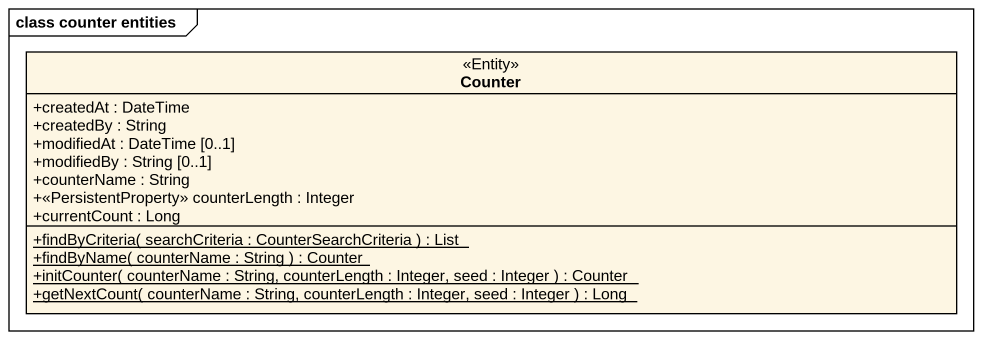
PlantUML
@startuml
mainframe class counter entities
hide circle
hide empty members
skinparam classAttributeIconSize 0
class Counter <<Entity>> {
  +createdAt : DateTime
  +createdBy : String
  +modifiedAt : DateTime [0..1]
  +modifiedBy : String [0..1]
  +counterName : String
  +<<PersistentProperty>> counterLength : Integer
  +currentCount : Long
  {static} +findByCriteria( searchCriteria : CounterSearchCriteria ) : List
  {static} +findByName( counterName : String ) : Counter
  {static} +initCounter( counterName : String, counterLength : Integer, seed : Integer ) : Counter
  {static} +getNextCount( counterName : String, counterLength : Integer, seed : Integer ) : Long
}
@enduml
